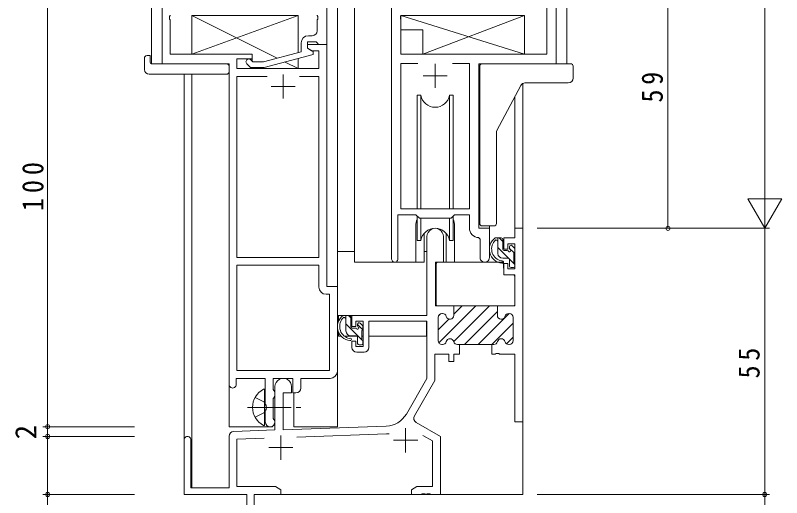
# Model space of a CAD drawing. Units: millimetres on the paper. Extents: x -420 to 373, y -297 to 267.
# Drawn here: x -321.2 to -162.8, y -193 to -93.3 of the extents above; entities that cross this region are included whole.
import ezdxf
from ezdxf.enums import TextEntityAlignment as Align

# ---------------------------------------------------------------- set-up
doc = ezdxf.new("R2010")
doc.units = ezdxf.units.MM
doc.linetypes.add('CHAIN2', pattern=[12, 9, -1, 1, -1])
doc.linetypes.add('DASHED3', pattern=[4, 3, -1])
for name, color, linetype, lineweight in [('0-3_YKK_11', 7, 'Continuous', 9), ('0-4_YKK_12', 2, 'Continuous', 9), ('0-5_YKK_13', 4, 'Continuous', 9), ('0-7_YKK_D', 6, 'Continuous', 9)]:
    doc.layers.add(name, color=color, linetype=linetype, lineweight=lineweight)
doc.styles.add('ＭＳ ゴシック', font='')
doc.styles.get('ＭＳ ゴシック').set_extended_font_data('MS Gothic')

msp = doc.modelspace()

# ---------------------------------------------------------------- linework, layer by layer
at = {"layer": '0-3_YKK_11'}
for p, q in [((-290.836, -103.304), (-290.836, -78.304)), ((-256.836, -99.304), (-256.836, -78.304)), ((-243.436, -143.654), (-243.436, -78.304)), ((-209.436, -78.304), (-209.436, -103.304)), ((-211.366, -101.304), (-211.366, -86.035)), ((-289.206, -93.346), (-289.326, -93.529)), ((-289.206, -93.262), (-289.206, -93.346)), ((-258.836, -93.262), (-258.836, -93.346)), ((-258.836, -93.346), (-258.716, -93.529)), ((-241.506, -93.346), (-241.626, -93.529)), ((-241.506, -93.262), (-241.506, -93.346)), ((-289.326, -93.529), (-289.326, -94.079)), ((-289.326, -94.079), (-289.206, -94.262)), ((-289.206, -94.262), (-289.206, -101.304)), ((-258.716, -94.079), (-258.836, -94.262)), ((-258.836, -94.262), (-258.836, -96.504)), ((-258.716, -93.529), (-258.716, -94.079)), ((-241.626, -93.529), (-241.626, -94.079)), ((-241.626, -94.079), (-241.506, -94.262)), ((-241.506, -94.262), (-241.506, -101.304)), ((-259.836, -97.504), (-260.636, -97.504)), ((-262.136, -99.004), (-262.136, -100.824)), ((-260.836, -98.804), (-259.036, -98.804)), ((-260.836, -100.104), (-260.836, -98.804)), ((-260.836, -99.304), (-256.836, -99.304)), ((-260.836, -100.104), (-260.836, -99.304)), ((-259.036, -98.804), (-258.836, -99.004)), ((-258.836, -99.004), (-258.536, -99.304)), ((-258.536, -99.304), (-256.836, -99.304)), ((-256.836, -99.304), (-256.836, -149.304)), ((-289.206, -101.304), (-272.236, -101.304)), ((-272.236, -101.304), (-272.236, -102.304)), ((-262.136, -100.824), (-269.898, -102.904)), ((-259.636, -100.797), (-260.836, -100.104)), ((-259.97, -100.604), (-260.836, -100.104)), ((-258.466, -100.604), (-259.97, -100.604)), ((-259.636, -101.397), (-259.636, -100.797)), ((-258.466, -104.304), (-258.466, -100.604)), ((-241.506, -101.304), (-211.366, -101.304)), ((-275.406, -102.304), (-275.406, -104.304)), ((-272.236, -102.304), (-275.406, -102.304)), ((-272.088, -102.904), (-272.512, -102.479)), ((-269.898, -102.904), (-272.088, -102.904)), ((-269.74, -104.104), (-259.636, -101.397)), ((-277.036, -103.304), (-290.836, -103.304)), ((-277.036, -169.554), (-277.036, -103.304)), ((-275.406, -104.304), (-258.466, -104.304)), ((-273.361, -103.328), (-272.585, -104.104)), ((-272.585, -104.104), (-269.74, -104.104)), ((-241.506, -103.234), (-238.023, -103.234)), ((-241.506, -133.304), (-241.506, -103.234)), ((-234.436, -103.304), (-234.436, -108.304)), ((-230.849, -103.234), (-227.366, -103.234)), ((-230.849, -103.234), (-227.366, -103.234)), ((-227.366, -103.234), (-227.366, -133.304)), ((-225.436, -103.304), (-225.436, -137.304)), ((-209.436, -103.304), (-225.436, -103.304)), ((-275.406, -105.934), (-269.187, -105.934)), ((-275.406, -143.304), (-275.406, -105.934)), ((-265.836, -105.504), (-265.836, -110.504)), ((-262.486, -105.934), (-258.466, -105.934)), ((-262.486, -105.934), (-258.466, -105.934)), ((-258.466, -105.934), (-258.466, -143.304)), ((-236.936, -105.804), (-231.936, -105.804)), ((-268.336, -108.004), (-263.336, -108.004)), ((-242.136, -134.504), (-242.136, -143.654)), ((-238.436, -134.504), (-242.136, -134.504)), ((-227.366, -133.304), (-241.506, -133.304)), ((-237.706, -135.234), (-238.436, -134.504)), ((-230.436, -134.504), (-231.166, -135.234)), ((-227.366, -134.504), (-230.436, -134.504)), ((-227.366, -137.234), (-227.366, -134.504)), ((-231.166, -135.234), (-237.706, -135.234)), ((-225.436, -137.304), (-223.236, -137.304)), ((-223.236, -137.304), (-223.236, -143.339)), ((-217.966, -137.304), (-216.336, -137.304)), ((-217.966, -139.304), (-217.966, -137.304)), ((-216.336, -137.304), (-216.336, -177.304)), ((-236.136, -155.304), (-236.136, -139.004)), ((-232.736, -139.004), (-232.736, -144.304)), ((-225.166, -139.532), (-225.453, -139.232)), ((-220.236, -139.304), (-217.966, -139.304)), ((-220.236, -141.604), (-220.236, -139.304)), ((-225.166, -143.339), (-225.166, -139.532)), ((-219.436, -140.504), (-219.436, -141.604)), ((-217.966, -140.504), (-219.436, -140.504)), ((-217.966, -145.704), (-217.966, -140.504)), ((-219.436, -141.604), (-220.236, -141.604)), ((-258.466, -143.304), (-275.406, -143.304)), ((-275.406, -144.934), (-258.466, -144.934)), ((-275.406, -166.674), (-275.406, -144.934)), ((-275.406, -166.674), (-275.406, -144.934)), ((-258.466, -144.934), (-258.466, -149.434)), ((-234.336, -144.304), (-234.336, -153.304)), ((-232.736, -144.304), (-234.336, -144.304)), ((-220.236, -144.604), (-219.436, -144.604)), ((-220.236, -146.904), (-220.236, -144.604)), ((-219.436, -144.604), (-219.436, -145.704)), ((-217.966, -146.904), (-220.236, -146.904)), ((-219.436, -145.704), (-217.966, -145.704)), ((-217.966, -153.304), (-217.966, -146.904)), ((-256.836, -149.304), (-254.636, -149.304)), ((-254.636, -149.304), (-254.636, -166.804)), ((-256.966, -150.934), (-256.266, -150.934)), ((-256.266, -150.934), (-256.266, -166.674)), ((-234.336, -153.304), (-230.586, -153.304)), ((-233.687, -160.969), (-226.022, -153.304)), ((-230.886, -153.304), (-221.586, -153.304)), ((-230.886, -153.304), (-221.586, -153.304)), ((-230.608, -160.718), (-223.194, -153.304)), ((-230.586, -153.304), (-230.586, -155.304)), ((-230.586, -155.039), (-228.851, -153.304)), ((-230.586, -155.304), (-230.586, -153.604)), ((-221.586, -153.304), (-221.586, -155.304)), ((-221.586, -153.304), (-217.966, -153.304)), ((-221.586, -155.304), (-221.586, -153.304)), ((-233.777, -155.401), (-233.339, -154.963)), ((-233.036, -154.904), (-232.935, -154.904)), ((-232.935, -154.904), (-233.036, -154.904)), ((-228.366, -161.304), (-221.586, -154.524)), ((-225.537, -161.304), (-219.137, -154.904)), ((-219.237, -154.904), (-219.136, -154.904)), ((-219.136, -154.904), (-219.237, -154.904)), ((-251.636, -155.304), (-236.136, -155.304)), ((-251.636, -157.604), (-251.636, -155.304)), ((-250.836, -156.504), (-250.836, -157.604)), ((-249.336, -156.504), (-250.836, -156.504)), ((-249.336, -161.704), (-249.336, -156.504)), ((-248.136, -156.504), (-248.136, -161.904)), ((-236.136, -156.504), (-248.136, -156.504)), ((-236.136, -168.304), (-236.136, -156.504)), ((-233.836, -160.504), (-233.836, -155.704)), ((-233.836, -155.704), (-233.836, -160.504)), ((-233.836, -158.289), (-231.617, -156.07)), ((-218.336, -155.704), (-218.336, -160.504)), ((-218.336, -160.504), (-218.336, -155.704)), ((-250.836, -157.604), (-251.636, -157.604)), ((-222.709, -161.304), (-218.336, -156.931)), ((-219.719, -161.142), (-218.336, -159.76)), ((-251.636, -160.604), (-250.836, -160.604)), ((-251.636, -161.904), (-251.636, -160.604)), ((-250.836, -160.604), (-250.836, -161.704)), ((-232.935, -161.304), (-233.036, -161.304)), ((-233.036, -161.304), (-232.935, -161.304)), ((-229.436, -161.304), (-229.837, -161.304)), ((-229.837, -161.304), (-229.436, -161.304)), ((-222.736, -161.304), (-229.436, -161.304)), ((-229.436, -161.304), (-229.436, -163.304)), ((-222.335, -161.304), (-222.736, -161.304)), ((-222.736, -161.304), (-222.335, -161.304)), ((-222.736, -163.304), (-222.736, -161.304)), ((-219.136, -161.304), (-219.237, -161.304)), ((-219.237, -161.304), (-219.136, -161.304)), ((-250.836, -161.704), (-249.336, -161.704)), ((-249.136, -162.904), (-250.636, -162.904)), ((-234.506, -163.304), (-234.506, -168.741)), ((-231.586, -163.304), (-234.506, -163.304)), ((-231.586, -164.804), (-231.586, -163.304)), ((-230.586, -163.304), (-230.586, -164.804)), ((-229.436, -163.304), (-230.586, -163.304)), ((-222.044, -163.304), (-222.736, -163.304)), ((-221.861, -163.184), (-222.044, -163.304)), ((-221.311, -163.184), (-221.861, -163.184)), ((-221.128, -163.304), (-221.311, -163.184)), ((-217.966, -163.304), (-221.128, -163.304)), ((-217.966, -177.304), (-217.966, -163.304)), ((-230.586, -164.804), (-231.586, -164.804)), ((-256.266, -166.674), (-275.406, -166.674)), ((-275.536, -168.304), (-275.536, -169.554)), ((-269.536, -168.304), (-275.536, -168.304)), ((-269.536, -173.633), (-269.536, -168.304)), ((-267.906, -168.304), (-267.906, -170.621)), ((-263.836, -168.304), (-267.906, -168.304)), ((-263.836, -171.304), (-263.836, -168.304)), ((-262.206, -168.304), (-262.206, -170.304)), ((-256.136, -168.304), (-262.206, -168.304)), ((-240.39, -175.672), (-236.136, -168.304)), ((-234.506, -168.741), (-238.721, -176.04)), ((-267.906, -170.621), (-267.758, -170.814)), ((-267.758, -170.814), (-267.536, -171.104)), ((-267.536, -178.972), (-267.536, -170.004)), ((-264.136, -170.004), (-264.136, -171.304)), ((-267.758, -172.293), (-267.906, -172.487)), ((-267.906, -172.487), (-267.906, -176.621)), ((-267.536, -172.004), (-267.758, -172.293)), ((-267.536, -171.104), (-267.536, -172.004)), ((-265.836, -171.304), (-265.836, -178.913)), ((-264.136, -171.304), (-265.836, -171.304)), ((-263.206, -171.304), (-263.836, -171.304)), ((-269.394, -173.825), (-269.536, -173.633)), ((-269.394, -174.783), (-269.394, -173.825)), ((-269.536, -174.975), (-269.394, -174.783)), ((-269.536, -177.304), (-269.536, -174.975)), ((-267.906, -176.621), (-267.758, -176.814)), ((-267.758, -176.814), (-267.536, -177.104)), ((-267.536, -177.104), (-267.536, -177.304)), ((-216.336, -177.304), (-217.966, -177.304)), ((-265.836, -178.913), (-244.546, -178.169)), ((-240.536, -178.604), (-240.536, -183.604)), ((-238.355, -177.406), (-233.336, -180.304)), ((-277.036, -190.904), (-277.036, -180.269)), ((-276.071, -179.27), (-267.536, -178.972)), ((-266.336, -180.104), (-266.336, -185.104)), ((-244.489, -179.798), (-263.046, -180.446)), ((-234.966, -181.245), (-236.969, -180.089)), ((-233.336, -180.304), (-233.336, -192.304)), ((-286.336, -192.304), (-286.336, -181.004)), ((-284.936, -181.004), (-284.936, -190.904)), ((-269.769, -180.681), (-275.406, -180.878)), ((-269.769, -180.681), (-275.406, -180.878)), ((-275.406, -180.878), (-275.406, -190.674)), ((-243.036, -181.104), (-238.036, -181.104)), ((-234.966, -190.674), (-234.966, -181.245)), ((-268.836, -182.604), (-263.836, -182.604)), ((-284.936, -190.904), (-277.036, -190.904)), ((-275.406, -190.674), (-267.427, -190.674)), ((-267.427, -190.674), (-266.336, -191.304)), ((-266.336, -191.304), (-266.336, -192.304)), ((-239.336, -191.304), (-238.245, -190.674)), ((-239.336, -192.304), (-239.336, -191.304)), ((-238.245, -190.674), (-234.966, -190.674)), ((-273.336, -192.304), (-286.336, -192.304)), ((-273.336, -196.846), (-273.336, -192.304)), ((-271.836, -192.304), (-271.836, -201.554)), ((-266.336, -192.304), (-271.836, -192.304)), ((-237.294, -192.304), (-239.336, -192.304)), ((-237.111, -192.184), (-237.294, -192.304)), ((-236.561, -192.184), (-237.111, -192.184)), ((-236.378, -192.304), (-236.561, -192.184)), ((-236.294, -192.304), (-236.378, -192.304)), ((-236.111, -192.184), (-236.294, -192.304)), ((-235.561, -192.184), (-236.111, -192.184)), ((-235.378, -192.304), (-235.561, -192.184)), ((-233.336, -192.304), (-235.378, -192.304))]:
    msp.add_line(p, q, dxfattribs=at)
for centre, radius, start, end in [((-259.836, -96.504), 1, 270, 359.99998), ((-260.636, -99.004), 1.5, 90, 179.99998), ((-272.936, -102.904), 0.6, 44.99998, 225), ((-234.436, -139.004), 1.7, 359.99998, 180), ((-225.366, -137.234), 2, 179.99998, 267.50807), ((-242.786, -143.654), 0.65, 179.99998, 0), ((-224.201, -143.339), 0.965, 179.99998, 0), ((-256.966, -149.434), 1.5, 180, 269.99998), ((-233.036, -155.704), 0.8, 90, 179.99998), ((-233.036, -155.704), 0.8, 90, 179.99998), ((-232.935, -155.704), 0.8, 14.47748, 89.99997), ((-232.935, -155.704), 0.8, 14.47748, 89.99997), ((-219.237, -155.704), 0.8, 90.00002, 165.52251), ((-219.237, -155.704), 0.8, 90.00002, 165.52251), ((-219.136, -155.704), 0.8, 0, 89.99998), ((-219.136, -155.704), 0.8, 0, 89.99998), ((-231.386, -155.304), 0.8, 194.47751, 359.99998), ((-231.386, -155.304), 0.8, 194.47751, 359.99998), ((-220.786, -155.304), 0.8, 180, 345.52248), ((-220.786, -155.304), 0.8, 180, 345.52248), ((-233.036, -160.504), 0.8, 180, 269.99998), ((-233.036, -160.504), 0.8, 180, 269.99998), ((-232.935, -160.504), 0.8, 270.00002, 345.52251), ((-232.935, -160.504), 0.8, 270.00002, 345.52251), ((-231.386, -160.904), 0.8, 14.47751, 165.52248), ((-231.386, -160.904), 0.8, 14.47751, 165.52248), ((-229.837, -160.504), 0.8, 194.47748, 269.99997), ((-229.837, -160.504), 0.8, 194.47748, 269.99997), ((-222.335, -160.504), 0.8, 270.00002, 345.52251), ((-222.335, -160.504), 0.8, 270.00002, 345.52251), ((-220.786, -160.904), 0.8, 14.47751, 165.52248), ((-220.786, -160.904), 0.8, 14.47751, 165.52248), ((-219.237, -160.504), 0.8, 194.47748, 269.99997), ((-219.237, -160.504), 0.8, 194.47748, 269.99997), ((-219.136, -160.504), 0.8, 270, 359.99998), ((-219.136, -160.504), 0.8, 270, 359.99998), ((-250.636, -161.904), 1, 180, 269.99998), ((-249.136, -161.904), 1, 270, 359.99998), ((-256.136, -166.804), 1.5, 270, 359.99998), ((-265.836, -170.004), 1.7, 359.99998, 180), ((-276.286, -169.554), 0.75, 179.99998, 0), ((-263.206, -170.304), 1, 270, 359.99998), ((-244.72, -173.172), 5, 271.99998, 329.99998), ((-268.536, -177.304), 1, 180, 269.99998), ((-268.536, -177.304), 1, 270, 359.99998), ((-237.855, -176.54), 1, 149.99998, 239.99997), ((-285.636, -181.004), 0.7, 359.99998, 180), ((-276.036, -180.269), 1, 91.99997, 179.99998), ((-244.72, -173.172), 6.63, 272.00002, 277.01712)]:
    msp.add_arc(centre, radius, start, end, dxfattribs=at)
at = {"layer": '0-4_YKK_12'}
for p, q in [((-293.036, -103.304), (-293.036, 12.198)), ((-254.636, -178.304), (-254.636, 12.198)), ((-251.136, -144.304), (-251.136, 12.198)), ((-207.236, -103.304), (-207.236, 12.198)), ((-290.536, -103.304), (-293.036, -103.304)), ((-277.036, -178.304), (-277.036, -103.604)), ((-209.736, -103.304), (-207.236, -103.304)), ((-286.336, -105.491), (-286.336, -181.004)), ((-284.706, -105.491), (-284.706, -190.904)), ((-216.336, -107.367), (-216.336, -137.304)), ((-217.966, -110.076), (-217.966, -137.304)), ((-238.436, -136.804), (-238.436, -144.304)), ((-230.436, -136.804), (-230.436, -144.304)), ((-223.236, -137.604), (-223.236, -136.804)), ((-217.966, -137.304), (-216.336, -137.304)), ((-238.436, -144.304), (-251.136, -144.304)), ((-224.209, -144.304), (-230.436, -144.304)), ((-263.636, -178.304), (-263.636, -171.287)), ((-216.336, -176.804), (-216.336, -192.304)), ((-277.036, -178.304), (-268.036, -178.304)), ((-268.036, -178.304), (-268.036, -178.169)), ((-263.636, -178.304), (-254.636, -178.304)), ((-271.836, -192.304), (-216.336, -192.304))]:
    msp.add_line(p, q, dxfattribs=at)
for start, end in [(159.63586, 180), (0, 20.36412)]:
    msp.add_arc((-234.436, -136.804), 4, start, end, dxfattribs=at)
at = {"layer": '0-5_YKK_13'}
for p, q in [((-284.736, -93.304), (-262.736, -93.304)), ((-284.736, -101.304), (-284.736, -93.304)), ((-267.058, -102.143), (-284.736, -93.304)), ((-284.736, -101.304), (-262.736, -93.304)), ((-262.736, -93.304), (-262.736, -100.985)), ((-216.01, -93.304), (-241.506, -93.304)), ((-237.01, -101.304), (-216.01, -93.304)), ((-216.01, -93.304), (-216.01, -101.304)), ((-237.01, -96.304), (-241.506, -96.304)), ((-237.01, -96.304), (-237.01, -101.304)), ((-272.236, -101.304), (-284.736, -101.304)), ((-272.236, -102.755), (-272.236, -101.304)), ((-216.01, -101.304), (-237.01, -101.304)), ((-294.524, -104.491), (-294.524, -102.116)), ((-293.524, -101.612), (-293.336, -101.612)), ((-293.336, -101.612), (-293.336, -102.112)), ((-293.336, -103.004), (-293.336, -102.112)), ((-262.736, -102.227), (-262.736, -104.304)), ((-293.036, -103.304), (-277.536, -103.304)), ((-277.036, -103.804), (-277.036, -104.491)), ((-277.036, -104.491), (-277.036, -104.991)), ((-272.236, -104.304), (-272.236, -104.104)), ((-262.736, -104.304), (-272.236, -104.304)), ((-262.736, -104.304), (-265.44, -102.952)), ((-225.236, -105.123), (-225.236, -103.804)), ((-205.936, -103.804), (-205.936, -105.123)), ((-293.524, -105.491), (-277.536, -105.491)), ((-225.236, -105.623), (-225.236, -105.123)), ((-205.936, -105.123), (-205.936, -106.25)), ((-225.236, -136.304), (-225.236, -107.571)), ((-215.867, -107.25), (-206.936, -107.25)), ((-221.674, -117.071), (-216.75, -107.782)), ((-237.394, -133.304), (-237.394, -109.804)), ((-231.478, -133.304), (-231.478, -109.804)), ((-230.686, -109.804), (-231.478, -109.804)), ((-230.686, -133.304), (-230.686, -109.804)), ((-221.79, -136.304), (-221.79, -117.539)), ((-238.186, -134.754), (-238.186, -139.804)), ((-237.394, -139.804), (-237.394, -135.234)), ((-231.478, -139.804), (-231.478, -135.234)), ((-230.686, -139.804), (-230.686, -134.754)), ((-224.246, -136.804), (-224.736, -136.804)), ((-223.747, -136.804), (-224.246, -136.804)), ((-236.686, -138.319), (-236.686, -144.304)), ((-232.186, -144.304), (-232.186, -138.319)), ((-220.766, -139.304), (-222.066, -139.304)), ((-221.466, -142.504), (-221.466, -139.304)), ((-220.466, -140.048), (-221.21, -139.304)), ((-238.186, -139.804), (-237.394, -139.804)), ((-231.478, -139.804), (-230.686, -139.804)), ((-220.466, -141.604), (-220.466, -139.604)), ((-218.054, -141.392), (-218.554, -140.892)), ((-251.136, -142.104), (-254.632, -142.104)), ((-254.632, -155.304), (-254.632, -142.104)), ((-236.686, -142.104), (-236.136, -142.104)), ((-219.214, -143.545), (-221.466, -141.293)), ((-219.527, -141.904), (-220.166, -141.904)), ((-219.066, -141.104), (-219.066, -141.443)), ((-218.117, -142.398), (-219.066, -141.448)), ((-218.166, -144.404), (-218.166, -142.404)), ((-217.966, -142.204), (-217.966, -141.604)), ((-219.366, -143.504), (-220.466, -143.504)), ((-217.966, -144.793), (-219.108, -143.651)), ((-219.066, -143.804), (-219.066, -145.104)), ((-236.686, -144.304), (-238.436, -144.304)), ((-234.212, -144.601), (-234.266, -150.804)), ((-220.334, -144.304), (-233.912, -144.304)), ((-230.436, -144.304), (-232.186, -144.304)), ((-220.334, -144.304), (-220.266, -146.904)), ((-218.766, -145.404), (-218.266, -145.404)), ((-217.966, -145.104), (-217.966, -144.604)), ((-234.231, -146.804), (-234.336, -146.804)), ((-220.266, -146.904), (-218.298, -146.904)), ((-217.966, -150.804), (-217.998, -147.201)), ((-234.336, -151.734), (-234.257, -151.813)), ((-234.266, -150.804), (-234.247, -153.006)), ((-217.985, -153.006), (-217.966, -150.804)), ((-233.947, -153.304), (-218.285, -153.304)), ((-236.436, -155.304), (-254.632, -155.304)), ((-254.432, -155.304), (-254.432, -156.555)), ((-252.166, -155.304), (-253.466, -155.304)), ((-252.866, -158.504), (-252.866, -155.304)), ((-251.866, -155.794), (-252.357, -155.304)), ((-251.866, -157.604), (-251.866, -155.604)), ((-236.232, -156.584), (-236.232, -159.604)), ((-249.566, -160.339), (-252.866, -157.039)), ((-250.927, -157.904), (-251.566, -157.904)), ((-250.466, -157.104), (-250.466, -157.443)), ((-249.381, -158.279), (-250.466, -157.194)), ((-249.454, -157.392), (-249.954, -156.892)), ((-249.366, -158.204), (-249.366, -157.604)), ((-254.432, -158.694), (-254.432, -159.604)), ((-254.432, -159.604), (-253.851, -159.604)), ((-253.155, -159.604), (-250.543, -159.604)), ((-250.766, -159.504), (-251.866, -159.504)), ((-250.466, -159.804), (-250.466, -161.104)), ((-249.566, -160.404), (-249.566, -158.404)), ((-249.566, -159.604), (-249.336, -159.604)), ((-236.232, -159.604), (-248.136, -159.604)), ((-250.166, -161.404), (-249.666, -161.404)), ((-249.384, -160.522), (-249.484, -160.421)), ((-249.366, -161.104), (-249.366, -160.604)), ((-269.686, -177.893), (-269.686, -170.701))]:
    msp.add_line(p, q, dxfattribs=at)
at = {"layer": '0-5_YKK_13', "linetype": 'DASHED3'}
for p, q in [((-271.652, -172.247), (-269.837, -173.152)), ((-269.228, -174.297), (-269.837, -173.152)), ((-271.652, -176.347), (-269.837, -175.442)), ((-269.228, -174.297), (-269.837, -175.442))]:
    msp.add_line(p, q, dxfattribs=at)
at = {"layer": '0-5_YKK_13', "linetype": 'CHAIN2'}
msp.add_line((-273.186, -174.297), (-261.199, -174.297), dxfattribs=at)
at = {"layer": '0-5_YKK_13'}
for points in [[(-216.01, -101.304), (-241.506, -93.304), (-241.506, -96.304)], [(-224.736, -103.304), (-206.936, -103.304), (-206.436, -103.304)], [(-225.236, -107.571), (-225.236, -106.073), (-225.236, -105.623)], [(-237.394, -109.804), (-238.186, -109.804), (-238.186, -133.304)], [(-221.786, -117.539), (-221.788, -117.477), (-221.758, -117.287), (-221.687, -117.097), (-221.672, -117.073)], [(-222.29, -136.804), (-222.291, -136.804), (-222.406, -136.804), (-223.301, -136.804), (-223.747, -136.804)], [(-222.49, -136.804), (-222.491, -136.804), (-222.606, -136.804)]]:
    msp.add_lwpolyline(points, dxfattribs=at)
for centre, radius, start, end in [((-294.059, -102.1), 0.462, 136.9505, 182.04652), ((-293.754, -102.742), 1.153, 78.49471, 123.87698), ((-293.524, -104.491), 1, 180, 269.99493), ((-293.036, -103.004), 0.3, 180, 270), ((-277.536, -103.804), 0.5, 0, 90), ((-224.736, -103.804), 0.5, 90, 180), ((-206.436, -103.804), 0.5, 0, 90), ((-277.536, -104.991), 0.5, 269.99889, 0), ((-215.867, -108.25), 1, 90.52591, 151.66759), ((-206.936, -106.25), 1, 270, 0), ((-234.436, -109.304), 3, 189.59798, 350.40582), ((-234.436, -140.304), 3, 9.59416, 170.4066), ((-224.736, -136.304), 0.5, 180, 270), ((-222.29, -136.304), 0.5, 270, 0), ((-220.352, -141.625), 2.885, 126.45192, 263.90388), ((-220.766, -139.604), 0.3, 0, 90), ((-220.266, -141.591), 2.504, 139.45805, 259.25217), ((-222.326, -139.708), 0.3, 301.62189, 336.95038), ((-221.866, -139.904), 0.2, 36.86989, 156.95038), ((-221.466, -139.604), 0.3, 216.86989, 270), ((-218.766, -141.104), 0.3, 45, 180), ((-220.466, -142.504), 1, 180, 270), ((-220.166, -141.604), 0.3, 180, 270), ((-219.527, -142.204), 0.3, 33.05573, 90), ((-219.066, -141.904), 0.25, 213.05573, 56.94426), ((-218.766, -141.443), 0.3, 180, 236.94426), ((-218.166, -142.204), 0.2, 270, 0), ((-218.266, -141.604), 0.3, 0, 45), ((-220.588, -144.254), 0.25, 253.63879, 125.58162), ((-219.366, -143.804), 0.3, 0, 90), ((-233.912, -144.604), 0.3, 90, 179.49998), ((-218.766, -145.104), 0.3, 180, 270), ((-218.266, -145.104), 0.3, 270, 0), ((-218.166, -144.604), 0.2, 0, 90), ((-218.298, -147.204), 0.3, 0.5, 90), ((-233.947, -153.004), 0.3, 180.49998, 270), ((-218.285, -153.004), 0.3, 270, 359.5), ((-251.752, -157.625), 2.885, 126.45192, 263.90388), ((-251.666, -157.591), 2.504, 139.45805, 259.25217), ((-253.726, -155.708), 0.3, 301.62189, 336.95038), ((-253.266, -155.904), 0.2, 36.86989, 156.95038), ((-252.866, -155.604), 0.3, 216.86989, 270), ((-252.166, -155.604), 0.3, 0, 90), ((-251.566, -157.604), 0.3, 180, 270), ((-250.927, -158.204), 0.3, 33.05573, 90), ((-250.466, -157.904), 0.25, 213.05573, 56.94426), ((-250.166, -157.104), 0.3, 45, 180), ((-250.166, -157.443), 0.3, 180, 236.94426), ((-249.566, -158.204), 0.2, 270, 0), ((-249.666, -157.604), 0.3, 0, 45), ((-251.866, -158.504), 1, 180, 270), ((-250.766, -159.804), 0.3, 0, 90), ((-251.988, -160.254), 0.25, 253.63879, 125.58162), ((-250.166, -161.104), 0.3, 180, 270), ((-249.666, -161.104), 0.3, 270, 0), ((-249.566, -160.604), 0.2, 0, 90), ((-267.986, -174.297), 4.2, 117.28096, 242.71902), ((-269.841, -170.701), 0.154, 0, 117.28096), ((-269.841, -177.893), 0.154, 242.71902, 0)]:
    msp.add_arc(centre, radius, start, end, dxfattribs=at)
at = {"layer": '0-7_YKK_D'}
for p, q in [((-166.336, 155.696), (-166.336, -130.304)), ((-314.524, -178.304), (-314.524, -78.304)), ((-186.336, -137.304), (-186.336, -78.304)), ((-166.336, -137.304), (-166.336, -125.179)), ((-162.836, -131.242), (-169.836, -131.242)), ((-166.336, -137.304), (-169.836, -131.242)), ((-166.336, -137.304), (-162.836, -131.242)), ((-213.336, -137.304), (-165.336, -137.304)), ((-202.936, -137.304), (-185.336, -137.304)), ((-194.336, -137.304), (-165.336, -137.304)), ((-166.336, -137.304), (-166.336, -192.304)), ((-296.536, -178.304), (-315.524, -178.304)), ((-296.536, -178.304), (-315.524, -178.304)), ((-314.524, -180.304), (-314.524, -178.304)), ((-296.536, -180.304), (-315.524, -180.304)), ((-296.536, -180.304), (-315.524, -180.304)), ((-314.524, -180.304), (-314.524, -192.304)), ((-296.536, -192.304), (-315.524, -192.304)), ((-314.524, -192.304), (-314.524, -203.044)), ((-213.336, -192.304), (-165.336, -192.304)), ((-213.336, -192.304), (-165.336, -192.304)), ((-166.336, -192.304), (-166.336, -202.304))]:
    msp.add_line(p, q, dxfattribs=at)
for centre in [(-186.336, -137.304), (-314.524, -178.304), (-314.524, -178.304), (-314.524, -180.304), (-314.524, -180.304), (-314.524, -192.304), (-166.336, -192.304), (-166.336, -192.304)]:
    msp.add_circle(centre, 0.425, dxfattribs=at)

# ---------------------------------------------------------------- texts
at = {"layer": '0-7_YKK_D', "color": 3, "style": 'ＭＳ ゴシック'}
msp.add_text('2', height=4.399, rotation=90, dxfattribs=at).set_placement((-315.524, -180.904), align=Align.BOTTOM_LEFT)
at = {"layer": '0-7_YKK_D', "color": 3, "char_height": 4.399, "attachment_point": 7, "rotation": 90, "style": 'ＭＳ ゴシック'}
for s, insert in [('\\T1.36;\\W0.9;59', (-187.336, -111.324)), ('\\T1.38;\\W0.9;100', (-315.324, -133.744)), ('\\T1.36;\\W0.9;55', (-167.336, -168.324))]:
    msp.add_mtext(s, dxfattribs=dict(at, insert=insert))

doc.saveas('drawing.dxf')
